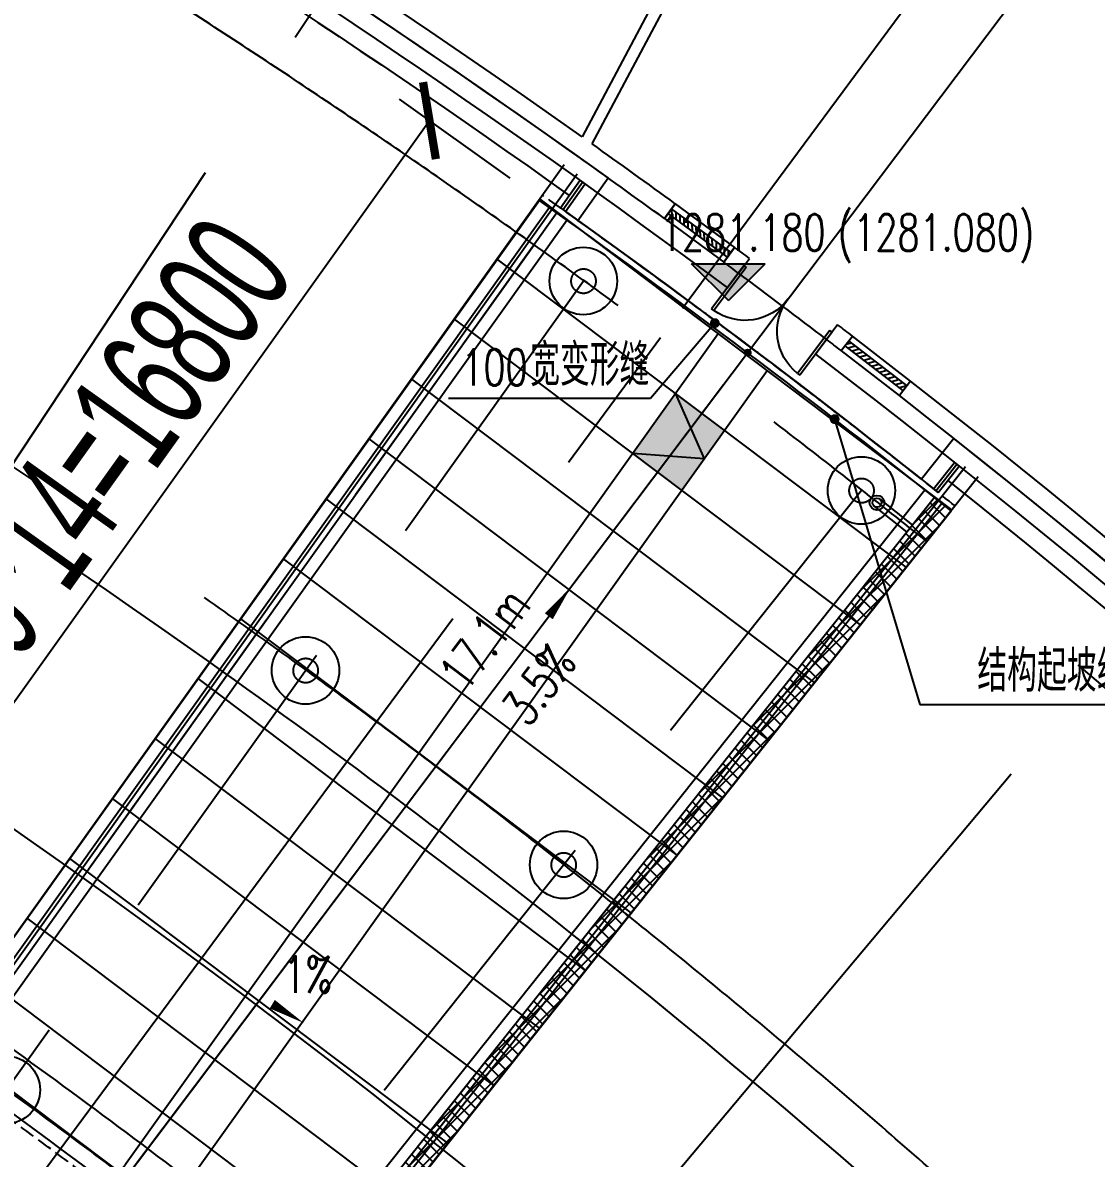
# Model space of a CAD drawing. Extents: x 1962160 to 37842216, y -162679 to 2997677.
# Drawn here: x 37690458 to 37707960, y 2861342 to 2879859 of the extents above; entities that cross this region are included whole.
import ezdxf
from ezdxf.enums import TextEntityAlignment as Align

# ---------------------------------------------------------------- set-up
doc = ezdxf.new("R2010")
doc.units = 0
doc.header["$LTSCALE"] = 1000
for name, pattern in [('__DASH', [0.35, 0.25, -0.1]), ('CENTER', [2, 1.25, -0.25, 0.25, -0.25]), ('CENTER2', [28.575000000000003, 19.05, -3.175, 3.175, -3.175]), ('DASH', [0.35, 0.25, -0.1]), ('HIDDEN', [0.375, 0.25, -0.125])]:
    doc.linetypes.add(name, pattern=pattern)
doc.layers.get('0').update_dxf_attribs({"color": 8})
doc.layers.get('Defpoints').update_dxf_attribs({"color": 8})
for name, color, linetype in [('#幕墙线-平面', 8, 'Continuous'), ('#标注', 8, 'Continuous'), ('#虚线', 8, 'HIDDEN'), ('#轴线', 8, 'CENTER2'), ('1-WIN-1', 8, 'Continuous'), ('A-AL-E', 8, 'Continuous'), ('A-COLS-PLAN-C', 8, 'DASH'), ('A-COLS-PLAN-S', 8, 'DASH'), ('A-DETL-ALUM', 8, 'Continuous'), ('A-DIMS-ELEV', 8, 'Continuous'), ('A-DIMS-LEAD', 8, 'Continuous'), ('A-DIMS-SYMB', 8, 'Continuous'), ('A-FLOR', 8, 'Continuous'), ('A-FLOR-OTLN', 8, 'Continuous'), ('A-FLOR-UNDR', 8, '__DASH'), ('A-GRID', 8, 'CENTER'), ('A-HATH', 8, 'Continuous'), ('A-NOTE', 8, 'Continuous'), ('A-ROOF-DRAN', 8, 'Continuous'), ('A-STRS-HRAL', 8, 'Continuous'), ('DIM', 8, 'Continuous'), ('G-ACCS', 8, 'Continuous'), ('周边建筑', 8, 'Continuous'), ('建-填充', 8, 'Continuous'), ('水-雨水-压力流-标识', 8, 'Continuous')]:
    doc.layers.add(name, color=color, linetype=linetype)
doc.layers.add('A-X-CHEK', color=8, linetype='Continuous', plot=False)
doc.styles.add('#文字', font='jrs.shx', dxfattribs={"width": 0.7, "bigfont": 'hztxt.shx'})
doc.styles.add('_TCH_DIM', font='SIMPLEX', dxfattribs={"bigfont": 'GBCBIG'})
doc.styles.add('JHZX', font='jrs.shx', dxfattribs={"width": 0.6, "bigfont": 'jhz.shx'})
doc.dimstyles.new('JZBZ-600', dxfattribs={"dimscale": 600, "dimtxt": 3, "dimasz": 1.5, "dimexe": 1, "dimexo": 1, "dimgap": 0.5, "dimtad": 1, "dimdec": 0, "dimdsep": 46, "dimtxsty": 'JHZX', "dimblk1": 'ARCHTICK', "dimblk2": 'ARCHTICK', "dimsah": 1, "dimcen": 0, "dimclrd": 1, "dimclre": 1, "dimclrt": 2, "dimadec": 1, "dimazin": 2, "dimtfac": 1, "dimtdec": 0, "dimtix": 1, "dimtmove": 0, "dimatfit": 3, "dimfxl": 1, "dimtolj": 1, "dimlwd": -1, "dimlwe": -1, "dimarcsym": 1})

# ---------------------------------------------------------------- blocks, each defined once
blk = doc.blocks.new('排水沟区域')
at = {"layer": 'A-HATH'}
h = blk.add_hatch(dxfattribs=at)
h.set_pattern_fill('ANSI37', color=256, scale=100)
h.set_pattern_definition([(45, (0, 0), (-112.2532015133644, 112.2532015133644), []), (135, (0, 0), (-112.2532015133644, -112.2532015133644), [])])
edge = h.paths.add_edge_path()
edge.add_arc((35647972.51284684, 2918657.178195938), 147249.9990403, 51.36372833379962, 51.49991537360032)
edge.add_line((35739637.96270335, 3033896.09315079), (35729239.44360425, 3020823.665355129))
edge.add_arc((35730022.04471496, 3020201.141860445), 999.9999999601741, 141.499351485984, 164.8405527987978)
edge.add_arc((35647972.51242088, 2918657.177657506), 130149.9997309502, 51.28630743866711, 51.46396151634701, ccw=False)
edge.add_arc((35730022.04465555, 3020201.141785799), 649.9999999413146, 141.4993415280116, 179.1534745574521, ccw=False)
edge.add_line((35729513.35400394, 3020605.782145733), (35739911.87310305, 3033678.209941392))
blk.add_lwpolyline([(35739911.6162917, 3033677.887092744, 0.0005942281307087042), (35739637.96270335, 3033896.09315079), (35729239.44360425, 3020823.665355129, 0.1021987986418799), (35729056.84289003, 3020462.647954222, -0.0007751623015360925), (35729372.11559872, 3020210.744962922, -0.1657916092661349), (35729513.35400394, 3020605.782145733), (35739911.87310305, 3033678.209941392)], format="xyb", dxfattribs=at)
blk = doc.blocks.new('A$C58e34137')
at = {"layer": 'A-X-CHEK'}
blk.add_blockref('排水沟区域', (-35647972.51433039, -2918657.17947907), dxfattribs=at)
blk = doc.blocks.new('雨水立管')
for radius in [80, 50]:
    blk.add_circle((-3.725290298461914e-09, 2.328306436538696e-10), radius)
blk = doc.blocks.new('雨水')
at = {"layer": 'A-DIMS-SYMB'}
blk.add_lwpolyline([(35728255.71135044, 3025984.836170184, 0, 0, 0), (35729356.83404515, 3025324.407709708, 0, 160, 0), (35728842.28775557, 3025633.02092375, 0, 0, 0)], format="xyseb", dxfattribs=at)
at = {"layer": 'A-ROOF-DRAN'}
for points in [[(35738746.91355347, 3033868.254473747), (35739279.08691047, 3033444.934880527)], [(35738653.53503516, 3033750.864302447), (35739185.70839216, 3033327.544709228)]]:
    blk.add_lwpolyline(points, dxfattribs=at)
at = {"xscale": 1.5, "yscale": 1.5, "zscale": 1.5}
blk.add_blockref('雨水立管', (35738700.22429432, 3033809.559388096), dxfattribs=at)
at = {"layer": 'A-DIMS-SYMB', "style": '_TCH_DIM', "width": 0.7058823529411765}
blk.add_text('1%', height=595, dxfattribs=at).set_placement((35729023.36562764, 3025819.631428027))
blk = doc.blocks.new('1100')
at = {"layer": 'A-DETL-ALUM', "ltscale": 0.3}
blk.add_circle((35572079.41488183, 2737404.62498665), 550, dxfattribs=at)
blk = doc.blocks.new('_YZHK')
blk.add_circle((0, 0), 0.5)
blk = doc.blocks.new('ASDFASD')
at = {"layer": 'A-COLS-PLAN-C', "ltscale": 0.3, "xscale": 400, "yscale": 400, "zscale": 400}
for p in [(35733915.87071753, 3037422.909603743), (35738448.59196407, 3034007.248964418), (35729386.20512203, 3031072.704009729), (35733592.78934757, 3027902.809621745)]:
    blk.add_blockref('_YZHK', p, dxfattribs=at)
blk = doc.blocks.new('$DorLib2D$00000002')
at = {"layer": '1-WIN-1'}
for p, q in [((-0.5000000000002274, 1.70530256582424e-13), (-0.5, 0.4875000000000114)), ((-0.4750000000001364, 0.4875000000002387), (-0.5, 0.4875000000000114)), ((-0.4750000000001364, 1.70530256582424e-13), (-0.4750000000001364, 0.4875000000002387)), ((0.4749999999999091, 5.684341886080801e-14), (0.4749999999999091, 0.4875000000001251)), ((0.4749999999999091, 0.4875000000001251), (0.4999999999997726, 0.4875000000001251)), ((0.5, -5.684341886080801e-14), (0.4999999999997726, 0.4875000000001251)), ((-0.5000000000002274, 1.70530256582424e-13), (-0.4750000000001364, 1.70530256582424e-13)), ((0.5, -5.684341886080801e-14), (0.4749999999999091, 5.684341886080801e-14))]:
    blk.add_line(p, q, dxfattribs=at)
for centre, start, end in [((-0.4875000000001819, 5.684341886080801e-14), 0, 88.53071642340379), ((0.4874999999999545, 5.684341886080801e-14), 91.46928357659621, 180)]:
    blk.add_arc(centre, 0.4875, start, end, dxfattribs=at)
blk = doc.blocks.new('$WINLIB2D$00000039')
for points in [[(-0.4999999999983409, 0.5000000000445652), (-0.4999999999999964, -0.4999999999999716)], [(0.5000000000016591, 0.4999999999536158), (-0.4999999999983409, 0.5000000000445652)], [(0.4999999999983338, -0.5000000000463842), (0.4999999999999609, 0.4999999999999432)], [(-0.499999999999428, 0.1666666667124446), (0.500000000000572, 0.1666666666205998)], [(-0.3838834764901549, -0.166666666632409), (-0.4479860405916831, 0.1666666667079113)], [(-0.3158924398378069, -0.166666666637866), (-0.3799950039392748, 0.1666666667006353)], [(-0.2479014031851996, -0.166666666645142), (-0.3120039672867243, 0.1666666666951784)], [(-0.1799103665328481, -0.1666666666505989), (-0.2440129306343159, 0.1666666666887977)], [(-0.1119193298802692, -0.1666666666569512), (-0.1760218939817904, 0.1666666666824455)], [(-0.04392829322788927, -0.1666666666633319), (-0.1080308573293216, 0.1666666666760648)], [(0.02406274342471804, -0.1666666666696841), (-0.04003982067680312, 0.1666666666697125)], [(0.09205378007703402, -0.1666666666751411), (0.02795121597557682, 0.1666666666642556)], [(0.1600448167296129, -0.1666666666815217), (0.0959422526280953, 0.1666666666578749)], [(0.2280358533819644, -0.166666666687874), (0.163933289280525, 0.1666666666505989)], [(0.2960268900345753, -0.1666666666942547), (0.231924325933047, 0.1666666666460657)], [(0.3640179266869801, -0.1666666667006069), (0.2999153625854838, 0.166666666639685)], [(0.4320089633395341, -0.1666666667060639), (0.3679063992380058, 0.166666666632409)], [(0.4999999999916831, -0.1666666667115209), (0.4358974358904746, 0.1666666666260568)], [(-0.4518745131427302, -0.1666666666260284), (-0.5000000000072298, 0.08358586507802102)], [(-0.500000000000572, -0.1666666666214951), (0.499999999999428, -0.1666666667124446)], [(0.4999999999983338, -0.5000000000463842), (-0.5000000000016662, -0.4999999999554348)]]:
    blk.add_lwpolyline(points)
blk = doc.blocks.new('1234')
at = {"layer": '周边建筑'}
for p, q in [((-5215.325020801276, 154384.8774651736), (-4273.510726513341, 148438.4960380495)), ((-4071.915247902274, 148444.1629239172), (-5017.787352675572, 154416.1643581763)), ((-2398.137361537665, 148180.5956836641), (-2401.777464723215, 148480.5760528222)), ((-1201.865802206099, 148495.1363464892), (-1198.225699016824, 148195.1559773162)), ((-900.0000001359731, 148197.2671811506), (-900.0000001378357, 148497.2727021426)), ((899.9999998603016, 148497.2727021277), (899.9999998640269, 148197.267181173)), ((1198.225699678063, 148195.1559773162), (1201.865802867338, 148495.1363464817)), ((2401.777465386316, 148480.5760528147), (2398.137362197042, 148180.5956836492)), ((-899.9999991971999, 148197.2671811804), (-899.9999992009252, 147897.2616378367)), ((899.9999998640269, 148197.267181173), (899.9999998621643, 147897.2616378292)), ((-3863.717572046444, 147549.4211662337), (-3871.570656541735, 147849.3183637336)), ((-3807.190247295424, 147300.8072265461), (-3821.587569048628, 147850.6187623665)), ((-3757.206714853644, 147302.0906330645), (-3771.604039087892, 147851.9022635221)), ((3757.206710897386, 147302.0906330422), (3771.604035131633, 147851.902263619)), ((3807.190243337303, 147300.8072265238), (3821.587565096095, 147850.6187624857)), ((3857.173331649974, 147299.5068594068), (3871.570652583614, 147849.3183638379)), ((-3857.173335609958, 147299.5068594292), (-3863.717572046444, 147549.4211662337))]:
    blk.add_line(p, q, dxfattribs=at)
for points in [[(899.9999998621643, 147897.2616378292, -0.06424754974339256), (38411.22599733435, 142825.0248288214, 0.3992271408683902), (47734.13426394202, 147881.3795785159), (62643.80696957186, 193768.6338093206, 0.4257611201714258), (57410.8051248882, 203558.9581788629, 0.1695890934855462), (-81790.47026674077, 195045.0434476584, 0.4257611201712679), (-85791.3257065732, 184689.9521724582), (-65400.53789663129, 140961.7665993124, 0.3992271408685563), (-55530.9065411333, 137079.2778602466, -0.09498676638333799), (-899.9999992009252, 147897.2616378367)], [(3507.282386738807, 147308.2532562092, 0.01190288189879027), (-3507.282390698791, 147308.2532562315), (-3529.532858530059, 148157.964341335, 0.09051536275890958), (-55643.5452967938, 137357.3291338012, -0.3992271408685528), (-65128.64556051977, 141088.5520778373), (-85519.43337046169, 184816.737650983, -0.425761120171263), (-81674.45541529916, 194768.3838115633, -0.08617948601408663), (-11230.48231103458, 210901.2002502978), (-9979.055130984634, 202999.9999966249), (9979.055131915957, 202999.9999895692), (11230.48231178708, 210901.2002502382, -0.05548064099764077), (57329.37135875039, 203270.2220680118, -0.4257611201714432), (62358.49001468346, 193861.3389076069), (47448.81730905734, 147974.0846768022, -0.3992271408683997), (38489.13923465274, 143114.7307615206, 0.0597972305577292), (3529.532854573801, 148157.9643414542), (3507.2932679113, 147308.6687912941)], [(-53552.56643567048, 204917.9412060007, 0.03537684678875146), (-81906.48511818238, 195321.703083761, 0.4257611201712687), (-86063.21804268472, 184563.1666939333), (-65672.43023274094, 140834.9811207876, 0.3992271408685562), (-55418.26778547093, 136801.2265866995, -0.08992013827698078), (-3863.717572046444, 147549.4211662337, -0.08992013827698078)], [(3863.717568093911, 147549.4211663455, -0.05920472133920898), (38333.31276001595, 142535.3188961297, 0.3992271408683867), (48019.45121883228, 147788.6744801998), (62929.12392446026, 193675.9287109822, 0.4257611201714161), (57492.23889102228, 203847.6942897588, 0.004818874958291998), (53552.5664362926, 204917.9412058592)], [(-3857.173335606232, 147299.5068594292, -0.01309071708641106), (3857.173331649974, 147299.5068594068, -0.01309071708641106)]]:
    blk.add_lwpolyline(points, format="xyb", dxfattribs=at)
for centre, radius, start, end in [((2.793967723846436e-08, -7.748603820800781e-07), 148500.0000006685, 91.64907696212661, 106.5424971075481), ((3.539025783538818e-08, -7.748603820800781e-07), 148500.0000006695, 90.92671863856297, 91.57126467563279), ((3.352761268615723e-08, -7.674098014831543e-07), 148500.0000006641, 90.3472492634037, 90.46372111990185), ((-1.30385160446167e-08, -7.82310962677002e-07), 148500.0000006781, 89.53627888009814, 89.6527507365963), ((2.793967723846436e-08, -7.748603820800781e-07), 148500.0000006694, 74.94709779040693, 89.07328136143701), ((2.980232238769531e-08, -7.748603820800781e-07), 148200.0000006686, 91.60015078360507, 106.5417941527147), ((3.539025783538818e-08, -7.748603820800781e-07), 148200.000000668, 90.9271873165565, 91.60015078360507), ((1.30385160446167e-08, -7.599592208862305e-07), 148200.0000006744, 90.3479522522411, 90.46325248914522), ((2.60770320892334e-08, -7.897615432739258e-07), 148200.0000006831, 89.65204785447865, 90.3479522522411), ((0, -7.82310962677002e-07), 148200.0000006738, 89.53674751085481, 89.65204785447865), ((2.980232238769531e-08, -7.748603820800781e-07), 148200.0000006699, 74.94709779040693, 89.07281279015125)]:
    blk.add_arc(centre, radius, start, end, dxfattribs=at)
for name, p, xscale, yscale, zscale, rotation in [('$WINLIB2D$00000039', (-1800.001581886783, 148337.866016306), 1199.999999999999, 299.9999999999998, 1199.999999999999, 180.6952198723664), ('$DorLib2D$00000002', (-1.359730958938599e-07, 148347.2699444219), -1800, 1800, -1800, 180), ('$WINLIB2D$00000039', (1800.00158254616, 148337.866016306), -1199.999999999999, 299.9999999999998, -1199.999999999999, 179.3047801274005)]:
    blk.add_blockref(name, p, dxfattribs=dict(at, xscale=xscale, yscale=yscale, zscale=zscale, rotation=rotation))
blk = doc.blocks.new('DIAN')
at = {"layer": 'A-FLOR-OTLN'}
h = blk.add_hatch(color=256, dxfattribs=at)
h.dxf.hatch_style = 1
edge = h.paths.add_edge_path()
edge.add_arc((35536772.41172721, 2753987.120531246), 50, 0, 360)
blk.add_circle((35536772.41172721, 2753987.120531246), 50, dxfattribs=at)
blk = doc.blocks.new('总体道路0521')
at = {"layer": 'G-ACCS'}
for radius, start, end in [(223.8000000007542, 2.615028490091015, 87.02539691564355), (137.9999999943868, 54.64538787742264, 81.77728868116814), (137.9999999943868, 51.35454212765026, 54.64538787742264), (137.9999999943868, 36.35538537225273, 51.35454212765026), (130.9999999943868, 52.42281882026703, 54.65321940075965)]:
    blk.add_arc((35647972.51118848, 2918657.176535503), radius, start, end, dxfattribs=at)
blk = doc.blocks.new('A$C06ac024f')
at = {"layer": 'A-DIMS-ELEV'}
blk.add_hatch(color=256, dxfattribs=at).paths.add_polyline_path([(88305.60293085128, 118450.4822304305), (87705.60293085128, 119050.4822304305), (88905.60293085128, 119050.4822304305)])
at = {"layer": 'A-AL-E'}
for p, q in [((85223.50091537833, 120081.2972777379), (75523.62134986371, 106482.8917929302)), ((85386.52103363723, 119965.4328842619), (75686.44314479083, 106366.7493670234))]:
    blk.add_line(p, q, dxfattribs=at)
for points in [[(146966.1108442098, 9139.118675829377), (130293.5131061152, 8119.378913449589, -0.411971783023191), (129393.6296410561, 8909.40498467395, 0.2085567122118536), (81515.31024506688, 100882.8259750819, -0.4119750127441655), (81384.31683558226, 102073.1150699067), (91782.78928811848, 115145.4842241406)], [(146953.5622105077, 9338.72490592394), (130281.3033982068, 8319.005873133894, -0.4119717830233011), (129593.1572190449, 8923.143457010388, 0.2085567122118591), (81641.00849476457, 101038.3893063087, -0.4119750127432668), (81540.83706398308, 101948.6103788218), (91939.0993520841, 115020.7153262636)]]:
    blk.add_lwpolyline(points, format="xyb", dxfattribs=at)
at = {"layer": 'A-DIMS-ELEV'}
for p, q in [((88305.60293085128, 118450.4822304305), (87705.60293085128, 119050.4822304305)), ((87705.60293085128, 119050.4822304305), (88905.60293085128, 119050.4822304305)), ((88305.60293085128, 118450.4822304305), (88905.60293085128, 119050.4822304305))]:
    blk.add_line(p, q, dxfattribs=at)
at = {"layer": 'A-DIMS-LEAD'}
for p, q in [((88083.86715618521, 118081.4219854912), (87033.16064868122, 116851.3090158054)), ((87033.16064868122, 116851.3090158054), (83742.58432618529, 116851.3090158054)), ((90037.67261613905, 116515.1513258191), (91428.4430501908, 111860.5514444085)), ((91428.4430501908, 111860.5514444085), (96644.58279332519, 111860.5514444085))]:
    blk.add_line(p, q, dxfattribs=at)
at = {"layer": 'A-DIMS-LEAD', "const_width": 80}
for points in [[(88109.84637593478, 118111.8371156259, 1), (88057.88793643564, 118051.0068553565, 1)], [(90026.22108259797, 116553.4770662501, 1), (90049.12414968014, 116476.8255853881, 1)]]:
    blk.add_lwpolyline(points, format="xyb", close=True, dxfattribs=at)
at = {"layer": 'A-DIMS-SYMB'}
blk.add_lwpolyline([(83718.66905979067, 111098.439388318, 0, 0, 0), (85739.30959228426, 113779.9334548544, 0, 160, 0), (85378.22173888236, 113300.751274338, 0, 0, 0)], format="xyseb", dxfattribs=at)
at = {"layer": 'A-FLOR-OTLN'}
for points in [[(91939.0993520841, 115020.7153262636, 0.01427939592727005), (85223.50091537833, 120081.2972777369, 0.01309071708483441)], [(81205.71028196067, 101708.6796291471, 0.01400170053744272), (75385.37031956762, 106094.6225803802, 0.01400170053744272)]]:
    blk.add_lwpolyline(points, format="xyb", dxfattribs=at)
blk.add_lwpolyline([(78326.24563065171, 103942.3984333528), (88617.28033617884, 117599.0673008747)], dxfattribs=at)
at = {"layer": 'A-FLOR-UNDR'}
for points in [[(92001.35187191516, 115098.9756595716, 0.01427858920811208), (85281.57229361683, 120162.7084069196, 0.01309071708483205)], [(81143.31634037942, 101630.5323575768, 0.01400170053745106), (75327.4484025389, 106013.1053949022, 0.01400170053745106)]]:
    blk.add_lwpolyline(points, format="xyb", dxfattribs=at)
at = {"layer": 'A-STRS-HRAL'}
for points in [[(85508.68259933591, 119878.3894587164), (75808.55949100852, 106279.6425475902, -0.1021932197455485), (75511.87155660987, 106004.6237222734, -0.0004120786468915928), (75686.49784582108, 105880.0124552147, 0.08432458942403571), (75971.38128593564, 106163.500121681), (85671.42665735632, 119762.1380522703, 0.0003395586890931567), (85508.68259955943, 119878.3894590363)], [(91508.83976268768, 115363.3182468861, -0.0003395586935934147), (91665.44576348364, 115238.9213839909), (81266.92666437477, 102166.4935883316, 0.1021987997718721), (81084.3259671107, 101805.4761739229, 0.0004120783104213383), (80916.40859873593, 101938.9901809571, -0.08433016026838265), (81110.40643597394, 102290.9982794151), (91508.83976268768, 115363.3182468871)]]:
    blk.add_lwpolyline(points, format="xyb", dxfattribs=at)
at = {"xscale": 1000, "yscale": 1000, "zscale": 1000}
blk.add_blockref('总体道路0521', (-35647972511.19448, -2918657176.530752), dxfattribs=at)
at = {"layer": 'A-COLS-PLAN-S'}
blk.add_blockref('ASDFASD', (-35647972.51693987, -2918657.171766797), dxfattribs=at)
at = {"layer": 'A-FLOR-OTLN'}
blk.add_blockref('DIAN', (-35448155.13141789, -2636388.053266016), dxfattribs=at)
at = {"layer": 'A-ROOF-DRAN'}
blk.add_blockref('雨水', (-35647972.51693987, -2918657.171766797), dxfattribs=at)
at = {"layer": '周边建筑', "rotation": 322.9999995626877}
blk.add_blockref('1234', (-0.004684269428253174, 0.005673641338944435), dxfattribs=at)
at = {"layer": '水-雨水-压力流-标识'}
for p in [(-35486138.1543263, -2618637.079245728), (-35481605.43307976, -2622052.739885054), (-35490667.81992179, -2624987.284839743), (-35486461.23569625, -2628157.179227727), (-35495545.93618159, -2631825.988604546)]:
    blk.add_blockref('1100', p, dxfattribs=at)
at = {"layer": 'A-DIMS-ELEV', "style": '_TCH_DIM', "width": 0.7058823529411765}
for s, p in [('1281.180', (87189.60293085128, 119260.4822304305)), ('(1281.080)', (90089.60293085128, 119260.4822304305))]:
    blk.add_text(s, height=595, dxfattribs=at).set_placement(p)
at = {"layer": 'A-NOTE', "style": '_TCH_DIM'}
for s, p in [('宽变形缝', (85072.58432618529, 117061.3090158054)), ('结构起坡线（余同）', (92363.34808064252, 112070.5514444085))]:
    blk.add_text(s, height=675.177304964539, dxfattribs=at).set_placement(p)
at = {"layer": 'A-NOTE', "style": '_TCH_DIM', "width": 0.7058823529411765}
blk.add_text('100', height=595, dxfattribs=at).set_placement((83952.58432618529, 117061.3090158054))
for s, p in [('17.1m', (84027.93729224801, 112041.042784458)), ('3.5%', (85047.41072521359, 111473.3674505707))]:
    blk.add_text(s, height=595, rotation=53.0001387683908, dxfattribs=at).set_placement(p)
blk = doc.blocks.new('A$C41f195f4')
at = {"layer": '建-填充', "ltscale": 10}
h = blk.add_hatch(color=256, dxfattribs=at)
h.dxf.hatch_style = 1
h.paths.add_polyline_path([(88240.60185852647, 116317.630557104), (87441.69367618859, 116919.6529035508), (86744.81515660882, 115942.6885382789), (87543.72333893925, 115340.6661918322)])
at = {"layer": 'DIM', "ltscale": 10}
blk.add_lwpolyline([(87441.69367618859, 116919.6529035503), (87912.74944633245, 115858.0093824207), (86744.81515660882, 115942.6885382785)], dxfattribs=at)
blk = doc.blocks.new('A$C80b62fe7')
at = {"layer": '#幕墙线-平面'}
for points in [[(156681.5788520798, 309518.5250389986), (146575.1996435896, 295350.2416565018, -0.4119685533052476), (145672.6362717152, 295195.6537796687, 0.1158833533053454), (90522.29333552718, 317299.8322452004, -0.4021558080229393), (89973.5874870494, 318013.2727867356), (90922.25954803824, 326673.0167859839)], [(156893.247185491, 309367.5398853198), (146786.8679770008, 295199.256502823, -0.4119685533056351), (145523.2792563811, 294982.8334752596, 0.115883353305347), (90483.32191806287, 317042.7695512525, -0.4021558080221443), (89715.13373019546, 318041.5863094092), (90635.49226849526, 326442.8765518144)], [(159190.1458052248, 306763.9728060318), (149540.0614060387, 293235.3759057857, -0.01022304594076245), (149435.2558951676, 293094.6254359814)], [(159989.0539875627, 306161.9504595855), (150354.1703806892, 292654.6637762515, -0.01022304594065701), (150224.9452043921, 292481.1184719587)], [(218719.7094477937, 197989.2938197274), (201348.7543122098, 196926.8406891157, -0.4119717830239575), (200385.3496613875, 197772.6333065447, 0.2085567122118526), (152529.1790638864, 289703.5068392851, -0.4119750127440977), (152388.9390607923, 290977.8163408032), (163222.968982771, 304597.7436151779)], [(218703.8368275166, 198248.8088673172), (201332.8816919327, 197186.3557367055, -0.4119717830233011), (200644.7355127707, 197790.493320582, 0.2085567122118591), (152692.5867884904, 289905.7391698803, -0.4119750127432668), (152592.4153577089, 290815.9602423934), (163426.4452796876, 304435.8875167696)]]:
    blk.add_lwpolyline(points, format="xyb", dxfattribs=at)
for radius, start, end in [(128529.4436852644, 333.5022467601689, 195.775796910644), (127529.4436852644, 333.539850647279, 195.7883970499479)]:
    blk.add_arc((71051.57360945642, 188867.3555372115), radius, start, end, dxfattribs=at)
blk = doc.blocks.new('DASWQE')
at = {"layer": '#幕墙线-平面', "ltscale": 10}
for points in [[(85233.60414858162, 120093.4707715185), (91949.60318376869, 115032.5869462104)], [(84536.72562900186, 119116.5064062444), (91202.54896461964, 114093.432798753)], [(83839.84710942209, 118139.5420409711), (90455.49474546313, 113154.2786513004)], [(83142.96858983487, 117162.5776757025), (89708.44052631408, 112215.124503843)], [(82446.0900702551, 116185.6133104288), (88961.38630715758, 111275.9703563908)], [(81749.21155066788, 115208.6489451597), (88214.33208800852, 110336.816208933)], [(81052.33303108811, 114231.684579886), (87467.27786885202, 109397.6620614808)], [(80355.4545115009, 113254.7202146123), (86720.22364969552, 108458.507914023)], [(79658.57599192113, 112277.7558493386), (85973.16943054646, 107519.3537665657)], [(78961.69747234136, 111300.7914840649), (85226.11521138996, 106580.199619113)], [(78264.81895275414, 110323.8271187963), (84479.0609922409, 105641.0454716557)], [(77567.94043317437, 109346.8627535226), (83732.0067730844, 104701.8913242035)], [(76871.0619135946, 108369.8983882493), (82984.95255393535, 103762.7371767466)], [(76174.18339400738, 107392.9340229803), (82237.89833477885, 102823.5830292939)], [(75472.58688426763, 106419.524929225), (81495.56467252225, 101880.87167614)]]:
    blk.add_lwpolyline(points, dxfattribs=at)
at = {"layer": 'DIM', "ltscale": 10}
blk.add_blockref('A$C80b62fe7', (-71047.03888088465, -188862.9763723449), dxfattribs=at)
blk = doc.blocks.new('_ARCHTICK')
at = {"const_width": 0.15}
blk.add_lwpolyline([(-0.5, -0.5), (0.5, 0.5)], dxfattribs=at)
blk = doc.blocks.new('*D66')
at = {"layer": '#标注', "color": 1, "transparency": 16777216}
for p, q in [((36875208.94290154, 3031419.299421895), (36883243.78802258, 3040994.854960877)), ((36885585.70885225, 3021826.640266735), (36894501.7723093, 3030587.56558482))]:
    blk.add_line(p, q, dxfattribs=at)
blk.add_arc((36780594.81168813, 2918662.568637654), 159093.458286738, 44.49716931343173, 50.00000000012026, dxfattribs=at)
at = {"layer": 'Defpoints', "color": 0, "transparency": 16777216}
for p in [(36890446.53998127, 3033742.220447361), (36874823.27033572, 3030959.672756024), (36885157.73780631, 3021406.115851466), (36780594.81168813, 2918662.568637654)]:
    blk.add_point(p, dxfattribs=at)
at = {"layer": '#标注', "color": 1, "transparency": 16777216, "xscale": 900, "yscale": 900, "zscale": 900}
for p, rotation in [((36882858.11545676, 3040535.22829501), 140.0000000001203), ((36894073.80126336, 3030167.04116955), 314.4971693134317)]:
    blk.add_blockref('_ARCHTICK', p, dxfattribs=dict(at, rotation=rotation))
at = {"layer": '#标注', "color": 2, "transparency": 16777216, "insert": (36889405.03829166, 3036366.975335144), "char_height": 1800, "attachment_point": 5, "rotation": 317.248584656776, "style": 'JHZX'}
blk.add_mtext('\\A1;5.5°', dxfattribs=at)
blk = doc.blocks.new('*D67')
at = {"layer": '#标注', "color": 1, "transparency": 16777216}
for p, q in [((36869183.02070662, 3036212.742543578), (36876706.13094276, 3046195.368068699)), ((36875208.94290153, 3031419.299421892), (36883243.78802259, 3040994.8549609))]:
    blk.add_line(p, q, dxfattribs=at)
blk.add_arc((36780594.8116881, 2918662.568637669), 159093.4582867662, 50.00000000010962, 52.99757538437281, dxfattribs=at)
at = {"layer": 'Defpoints', "color": 0, "transparency": 16777216}
for p in [(36880717.3130904, 3042299.994939703), (36868821.91141528, 3035733.576518375), (36874823.27033572, 3030959.67275602), (36780594.8116881, 2918662.568637669)]:
    blk.add_point(p, dxfattribs=at)
at = {"layer": '#标注', "color": 1, "transparency": 16777216, "xscale": 900, "yscale": 900, "zscale": 900}
for p, rotation in [((36876345.02165143, 3045716.202043492), 142.9975753843728), ((36882858.11545678, 3040535.228295024), 320.0000000001096)]:
    blk.add_blockref('_ARCHTICK', p, dxfattribs=dict(at, rotation=rotation))
at = {"layer": '#标注', "color": 2, "transparency": 16777216, "insert": (36880382.48990907, 3044107.425227325), "char_height": 1800, "attachment_point": 5, "rotation": 321.49878769224193, "style": 'JHZX'}
blk.add_mtext('\\A1;3°', dxfattribs=at)
blk = doc.blocks.new('*D68')
at = {"layer": '#标注', "color": 1, "transparency": 16777216}
for p, q in [((36868153.82730741, 3036981.345449263), (36875589.53612205, 3047029.242464256)), ((36869183.02070661, 3036212.742543573), (36876706.13094276, 3046195.368068691))]:
    blk.add_line(p, q, dxfattribs=at)
blk.add_arc((36780594.8116881, 2918662.568637652), 159093.4582867697, 52.99757538437587, 53.49758238963408, dxfattribs=at)
at = {"layer": 'Defpoints', "color": 0, "transparency": 16777216}
for p in [(36875975.02784552, 3045994.194070645), (36867796.9132843, 3036499.046392547), (36868821.91141528, 3035733.576518366), (36780594.8116881, 2918662.568637652)]:
    blk.add_point(p, dxfattribs=at)
at = {"layer": '#标注', "color": 1, "transparency": 16777216, "xscale": 900, "yscale": 900, "zscale": 900}
for p, rotation in [((36875232.62209895, 3046546.943407534), 143.4975823896341), ((36876345.02165142, 3045716.202043483), 322.9975753843759)]:
    blk.add_blockref('_ARCHTICK', p, dxfattribs=dict(at, rotation=rotation))
at = {"layer": '#标注', "color": 2, "transparency": 16777216, "insert": (36876507.75823733, 3047094.260418834), "char_height": 1800, "attachment_point": 5, "rotation": 323.24757888700424, "style": 'JHZX'}
blk.add_mtext('\\A1;0.5°', dxfattribs=at)
blk = doc.blocks.new('*D105')
at = {"layer": '#标注', "color": 1, "transparency": 16777216}
for p, q in [((36697228.95972591, 3039962.314867162), (36687878.68758705, 3053567.233559005)), ((36885579.84404776, 3021820.877508908), (36897354.91261559, 3033391.061686594))]:
    blk.add_line(p, q, dxfattribs=at)
blk.add_arc((36780594.81168813, 2918662.568637636), 163093.4582867492, 44.49716931342737, 124.4996298123026, dxfattribs=at)
at = {"layer": 'Defpoints', "color": 0, "transparency": 16777216}
for p in [(36833249.46786097, 3073022.418725839), (36697568.80027325, 3039467.836958271), (36885151.87300182, 3021400.353093639), (36780594.81168813, 2918662.568637636)]:
    blk.add_point(p, dxfattribs=at)
at = {"layer": '#标注', "color": 1, "transparency": 16777216, "xscale": 900, "yscale": 900, "zscale": 900}
for p, rotation in [((36688218.52813439, 3053072.755650114), 214.4996298123025), ((36896926.94156966, 3032970.537271325), 314.4971693134274)]:
    blk.add_blockref('_ARCHTICK', p, dxfattribs=dict(at, rotation=rotation))
at = {"layer": '#标注', "color": 2, "transparency": 16777216, "insert": (36796346.20989023, 3082199.212514472), "char_height": 1800, "attachment_point": 5, "rotation": 354.498399562864, "style": 'JHZX'}
blk.add_mtext('\\A1;80°', dxfattribs=at)
blk = doc.blocks.new('*D118')
at = {"layer": '#标注', "color": 1, "transparency": 16777216}
for p, q in [((36861841.40362951, 3041401.745188275), (36868741.04720803, 3051825.032505125)), ((36868153.82730742, 3036981.345449274), (36875589.53612206, 3047029.242464259))]:
    blk.add_line(p, q, dxfattribs=at)
blk.add_arc((36780594.81168814, 2918662.568637643), 159093.4582867629, 53.49758238964628, 56.49762942728888, dxfattribs=at)
at = {"layer": 'Defpoints', "color": 0, "transparency": 16777216}
for p in [(36872986.28277387, 3048179.148812758), (36861510.22073774, 3040901.427397069), (36867796.91328432, 3036499.046392556), (36780594.81168814, 2918662.568637643)]:
    blk.add_point(p, dxfattribs=at)
at = {"layer": '#标注', "color": 1, "transparency": 16777216, "xscale": 900, "yscale": 900, "zscale": 900}
for p, rotation in [((36868409.86431625, 3051324.714713918), 146.4976294272889), ((36875232.62209897, 3046546.943407541), 323.4975823896463)]:
    blk.add_blockref('_ARCHTICK', p, dxfattribs=dict(at, rotation=rotation))
at = {"layer": '#标注', "color": 2, "transparency": 16777216, "insert": (36872540.84872095, 3049963.440849103), "char_height": 1800, "attachment_point": 5, "rotation": 324.99760590846756, "style": 'JHZX'}
blk.add_mtext('\\A1;3°', dxfattribs=at)
blk = doc.blocks.new('*D119')
at = {"layer": '#标注', "color": 1, "transparency": 16777216}
for p, q in [((36854196.67497749, 3046132.878446456), (36860447.1109807, 3056957.944255425)), ((36861841.40362951, 3041401.745188281), (36868741.047208, 3051825.032505089))]:
    blk.add_line(p, q, dxfattribs=at)
blk.add_arc((36780594.81168813, 2918662.56863766), 159093.4582867147, 56.49762942728071, 59.99769231379186, dxfattribs=at)
at = {"layer": 'Defpoints', "color": 0, "transparency": 16777216}
for p in [(36865690.50778931, 3053085.226603795), (36853896.65404933, 3045613.275287619), (36861510.22073774, 3040901.427397072), (36780594.81168813, 2918662.56863766)]:
    blk.add_point(p, dxfattribs=at)
at = {"layer": '#标注', "color": 1, "transparency": 16777216, "xscale": 900, "yscale": 900, "zscale": 900}
for p, rotation in [((36860147.09005255, 3056438.341096589), 149.9976923137919), ((36868409.86431623, 3051324.714713877), 326.4976294272807)]:
    blk.add_blockref('_ARCHTICK', p, dxfattribs=dict(at, rotation=rotation))
at = {"layer": '#标注', "color": 2, "transparency": 16777216, "insert": (36864949.02599655, 3054965.023853708), "char_height": 1800, "attachment_point": 5, "rotation": 328.2476608705356, "style": 'JHZX'}
blk.add_mtext('\\A1;3.5°', dxfattribs=at)
blk = doc.blocks.new('*D235')
at = {"layer": '#标注', "color": 1, "transparency": 16777216}
for p, q in [((36709851.31601547, 3021594.993561247), (36719200.08087267, 3007992.456287084)), ((36869683.47646702, 3006200.766520366), (36857910.39442549, 2994632.578940055))]:
    blk.add_line(p, q, dxfattribs=at)
blk.add_arc((36780594.81168813, 2918662.568637646), 108993.4582867653, 44.49705879160248, 124.4999999999931, dxfattribs=at)
at = {"layer": 'Defpoints', "color": 0, "transparency": 16777216}
for p in [(36709511.47227332, 3022089.46927442), (36815783.21552325, 3021819.488836173), (36870111.44832414, 3006621.29011009), (36780594.81168813, 2918662.568637646)]:
    blk.add_point(p, dxfattribs=at)
at = {"layer": '#标注', "color": 1, "transparency": 16777216, "xscale": 900, "yscale": 900, "zscale": 900}
for p, rotation in [((36718860.23713052, 3008486.932000258), 214.4999999999932), ((36858338.3662826, 2995053.10252978), 314.4970587916025)]:
    blk.add_blockref('_ARCHTICK', p, dxfattribs=dict(at, rotation=rotation))
at = {"layer": '#标注', "color": 2, "transparency": 16777216, "insert": (36791159.20191877, 3028348.446982362), "char_height": 1800, "attachment_point": 5, "rotation": 354.4985293957965, "style": 'JHZX'}
blk.add_mtext('\\A1;80°', dxfattribs=at)
blk = doc.blocks.new('*U247')
blk.add_line((-8.960830237663566e-17, -20), (0, 0))
blk.add_circle((0, -24), 4)
at = {"style": 'JHZX', "width": 0.75}
blk.add_attdef('AXES', text='', height=4, dxfattribs=at).set_placement((0, -24), align=Align.MIDDLE_CENTER)
blk = doc.blocks.new('DOTE-11')
at = {"layer": '#虚线', "ltscale": 20}
for points in [[(36865729.74135492, 3038006.390392281), (36854899.46013853, 3022823.258014135)], [(36866541.87541723, 3037422.909603748), (36855713.56911318, 3022242.545884602)], [(36871074.59666377, 3034007.248964414), (36859466.6635711, 3019414.414565131)], [(36871859.32715726, 3033387.402408771), (36860249.26471309, 3018791.891109712)]]:
    blk.add_lwpolyline(points, dxfattribs=at)
at = {"layer": '#轴线'}
for p, q in [((36849866.60861193, 3023309.848110117), (36861512.47900191, 3040904.838955582)), ((36819083.55125812, 2970666.716322372), (36867799.53749305, 3036502.593206923)), ((36857600.74916761, 3020842.590950993), (36868824.59934939, 3035737.143213373)), ((36861268.36197095, 3014795.755051889), (36874831.18053534, 3030959.292801699))]:
    blk.add_line(p, q, dxfattribs=at)
for radius, end in [(146599.9999999995, 183.9998103525153), (138799.9999999995, 210.1884172151102), (130399.9999999995, 210.3293811306592), (127949.9999999995, 210.3740096847854)]:
    blk.add_arc((36780598.51695531, 2918657.177440438), radius, 324.4999999903098, end, dxfattribs=at)
blk = doc.blocks.new('*D361')
at = {"layer": '#标注', "color": 1, "ltscale": 10, "transparency": 16777216}
for p, q in [((37698402.83030151, 2877324.543503821), (37696601.205272, 2878611.604683094)), ((37687323.52894419, 2864592.556323979), (37697089.42149381, 2878262.828363996)), ((37688636.93775189, 2863654.271463804), (37686835.31272238, 2864941.332643077))]:
    blk.add_line(p, q, dxfattribs=at)
at = {"layer": 'Defpoints', "color": 0, "ltscale": 10, "transparency": 16777216}
for p in [(37697089.42149381, 2878262.828363996), (37698891.04652332, 2876975.767184723), (37689125.1539737, 2863305.495144706)]:
    blk.add_point(p, dxfattribs=at)
at = {"layer": '#标注', "color": 1, "ltscale": 10, "transparency": 16777216, "xscale": 900, "yscale": 900, "zscale": 900}
for p, rotation in [((37697089.42149381, 2878262.828363996), 54.45840223087551), ((37687323.52894419, 2864592.556323979), 234.4584022308755)]:
    blk.add_blockref('_ARCHTICK', p, dxfattribs=dict(at, rotation=rotation))
at = {"layer": '#标注', "color": 2, "ltscale": 10, "transparency": 16777216, "insert": (37691230.04277539, 2872125.244982187), "char_height": 1800, "attachment_point": 5, "rotation": 54.45840223087551, "style": 'JHZX'}
blk.add_mtext('\\A1;1200*14=16800', dxfattribs=at)
blk = doc.blocks.new('*D350')
at = {"layer": '#标注', "color": 1, "ltscale": 10, "transparency": 16777216}
for p, q in [((37685909.76926343, 2862585.808854301), (37686445.1097714, 2863309.280028928)), ((37689282.36361187, 2860090.220315315), (37685427.45514701, 2862942.702526283)), ((37684090.64516012, 2860127.403722968), (37685909.76926343, 2862585.808854301)), ((37690794.22080637, 2855167.01868267), (37683608.3310437, 2860484.29739495)), ((37684090.64516012, 2860127.403722968), (37683555.30465214, 2859403.932548337))]:
    blk.add_line(p, q, dxfattribs=at)
at = {"layer": 'Defpoints', "color": 0, "ltscale": 10, "transparency": 16777216}
for p in [(37685909.76926343, 2862585.808854301), (37689764.6777283, 2859733.326643333), (37691276.53492279, 2854810.125010688)]:
    blk.add_point(p, dxfattribs=at)
at = {"layer": '#标注', "color": 1, "ltscale": 10, "transparency": 16777216, "xscale": 900, "yscale": 900, "zscale": 900}
for p, rotation in [((37685909.76926343, 2862585.808854301), 233.5000000079418), ((37684090.64516012, 2860127.403722968), 53.50000000794178)]:
    blk.add_blockref('_ARCHTICK', p, dxfattribs=dict(at, rotation=rotation))
at = {"layer": '#标注', "color": 2, "ltscale": 10, "transparency": 16777216, "insert": (37684035.57897894, 2862070.393632602), "char_height": 1800, "attachment_point": 5, "rotation": 53.50000000794176, "style": 'JHZX'}
blk.add_mtext('\\A1;3058', dxfattribs=at)
blk = doc.blocks.new('ZW-5001')
at = {"layer": '#标注'}
ref = blk.add_blockref('*U247', (36872550.87586828, 3042923.091180604), dxfattribs=dict(at, xscale=-600.0000000000003, yscale=600.0000000000003, rotation=143.4975823897009))
ref.add_attrib('AXES', 'B21', dxfattribs={"layer": '0', "height": 2399.999999999996, "rotation": 323.4975821508461, "style": '#文字', "width": 0.7}).set_placement((36881164.40095903, 3054562.57508262), align=Align.MIDDLE_CENTER)
for base, center, p1, p2, picture, middle in [((36833249.46786097, 3073022.418725839), (36780594.81168813, 2918662.568637637), (36885151.87300182, 3021400.353093639), (36697568.80027326, 3039467.83695827), '*D105', (36796346.20989022, 3082199.212514473)), ((36865690.50778931, 3053085.226603795), (36780594.81168813, 2918662.568637661), (36861510.22073775, 3040901.427397073), (36853896.65404934, 3045613.27528762), '*D119', (36864949.02599655, 3054965.023853704)), ((36872986.28277387, 3048179.148812758), (36780594.81168814, 2918662.568637643), (36867796.91328432, 3036499.046392553), (36861510.22073775, 3040901.427397071), '*D118', (36872540.84872095, 3049963.440849109)), ((36875975.02784552, 3045994.194070645), (36780594.8116881, 2918662.568637654), (36868821.91141528, 3035733.576518365), (36867796.91328431, 3036499.046392547), '*D68', (36876507.75823733, 3047094.260418836)), ((36880717.3130904, 3042299.994939703), (36780594.8116881, 2918662.568637669), (36874823.27033572, 3030959.67275602), (36868821.91141528, 3035733.576518372), '*D67', (36880382.48990907, 3044107.425227325)), ((36890446.53998127, 3033742.220447361), (36780594.81168813, 2918662.568637654), (36885157.73780631, 3021406.115851464), (36874823.27033572, 3030959.67275602), '*D66', (36889405.03829166, 3036366.975335144)), ((36815783.21552325, 3021819.488836173), (36780594.81168813, 2918662.568637646), (36870111.44832414, 3006621.29011009), (36709511.47227331, 3022089.46927442), '*D235', (36791159.20191877, 3028348.446982362))]:
    dim = blk.add_angular_dim_3p(base=base, center=center, p1=p1, p2=p2, dimstyle='JZBZ-600', dxfattribs=at)
    dim.commit()
    dim.dimension.update_dxf_attribs({"geometry": picture, "text_midpoint": middle})
blk = doc.blocks.new('FDGFH')
at = {"layer": 'A-FLOR'}
blk.add_blockref('ZW-5001', (-36780598.51155947, -2918657.163268261), dxfattribs=at)
at = {"layer": 'A-GRID'}
blk.add_blockref('DOTE-11', (-36780598.51155947, -2918657.163268261), dxfattribs=at)

msp = doc.modelspace()

# ---------------------------------------------------------------- linework, layer by layer
at = {"layer": '#标注', "ltscale": 10}
msp.add_arc((37613670.29957374, 2756893.476689796), 133919.6669144286, 333.9778101328699, 71.90950720445645, dxfattribs=at)

# ---------------------------------------------------------------- block references
at = {"layer": 'A-STRS-HRAL'}
msp.add_blockref('DASWQE', (37613652.56708944, 2756885.970215484), dxfattribs=at)
at = {"layer": 'DIM', "ltscale": 10}
for name, p in [('A$C06ac024f', (37613657.10216346, 2756879.841327364)), ('A$C58e34137', (37613657.09747919, 2756879.847001005)), ('A$C41f195f4', (37613657.10181801, 2756890.34938035))]:
    msp.add_blockref(name, p, dxfattribs=at)
at = {"layer": 'DIM'}
msp.add_blockref('FDGFH', (37613657.09676763, 2756879.827155179), dxfattribs=at)

# ---------------------------------------------------------------- dimensions: what is measured, and where the dimension line sits
at = {"layer": '#标注', "ltscale": 10}
dim = msp.add_aligned_dim(p1=(37689125.15397371, 2863305.495144709), p2=(37698891.04652333, 2876975.767184723), distance=2214.1317093120792, text='1200*14=16800', dimstyle='JZBZ-600', dxfattribs=at)
dim.commit()
dim.dimension.update_dxf_attribs({"geometry": '*D361', "text_midpoint": (37691230.04277539, 2872125.244982187)})
dim = msp.add_linear_dim(base=(37685909.76926343, 2862585.808854301), p1=(37691276.53492279, 2854810.125010684), p2=(37689764.6777283, 2859733.32664333), angle=233.5000000079418, dimstyle='JZBZ-600', override={"dimtmove": 1}, dxfattribs=at)
dim.commit()
dim.dimension.update_dxf_attribs({"geometry": '*D350', "text_midpoint": (37684035.57897894, 2862070.393632602)})

doc.saveas('drawing.dxf')
